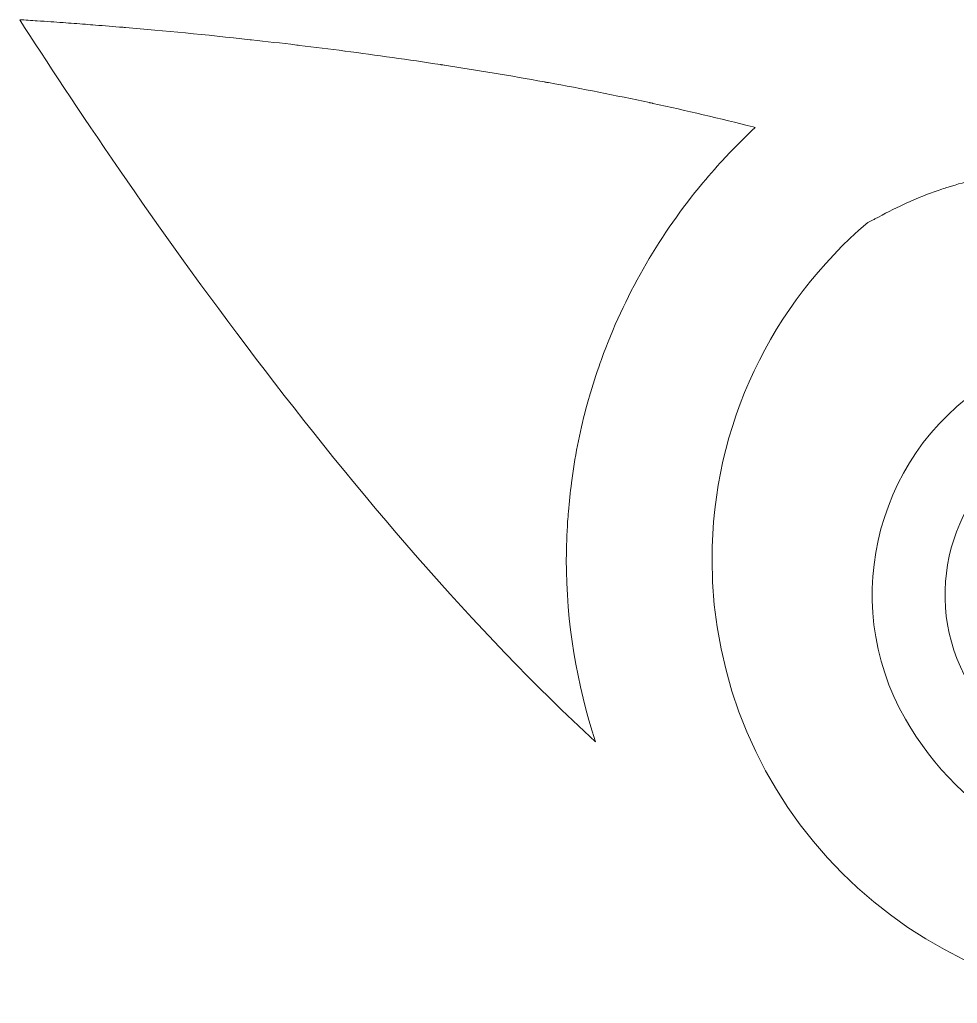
# Model space of a CAD drawing. Header units: millimetres. Extents: x -416 to 1516, y -417 to 43.
# Drawn here: x 442.18 to 455.05, y -60.83 to -47.32 of the extents above; entities that cross this region are included whole.
import ezdxf

# ---------------------------------------------------------------- set-up
doc = ezdxf.new("R2010")
doc.units = ezdxf.units.MM
doc.header["$MEASUREMENT"] = 0
doc.layers.add('Layer 3', color=7, linetype='Continuous')

msp = doc.modelspace()

# ---------------------------------------------------------------- linework, layer by layer
at = {"layer": 'Layer 3', "lineweight": 0}
for points, knots in [([(442.1755078375898, -47.32123423066222), (442.2516875115074, -47.32603583249479), (442.3357478413475, -47.33182789927937), (442.4167075852509, -47.33723239282185), (442.4799681510988, -47.34145263479128), (442.539137666058, -47.34513458059114), (442.6051973719876, -47.34974239580266), (442.6579503966055, -47.35342434160253), (442.7162155739998, -47.35794602942691), (442.7706480826668, -47.36186482554139), (442.8719338899331, -47.36918565344754), (442.9715402131504, -47.37622656734552), (443.078553491661, -47.38445173281656), (443.1223923317107, -47.38781070091468), (443.1703652863429, -47.39192328365019), (443.2151515276511, -47.39545450652258), (443.3394333472815, -47.40525149680875), (443.4636290395247, -47.41500542340137), (443.5947149227385, -47.42607279264773), (443.6065143747755, -47.42706325759974), (443.619347355458, -47.42826904101958), (443.6311898711886, -47.42928103781837), (444.1548874486401, -47.47376583327166), (444.7294432481926, -47.52841366040644), (445.3421965439379, -47.59589446822377), (445.3479670788757, -47.59651889178047), (445.3540390596685, -47.59727250641787), (445.3598095946062, -47.59791846182135), (445.5628118460746, -47.62033311432226), (445.7695175751896, -47.64401814578335), (445.9800559730319, -47.6692534702128), (445.9931473358758, -47.67082529502795), (446.0067985267362, -47.6726339701577), (446.0198898895801, -47.67422732681963), (446.2242701792426, -47.69885975953917), (446.4314065452932, -47.72463338013819), (446.6418588157484, -47.75208648478628), (446.6427631533133, -47.75221567586698), (446.6437105545717, -47.75234486694767), (446.6446148921366, -47.75247405802837), (447.0727971972596, -47.80839226412333), (447.5126928270324, -47.8703178554707), (447.959952348405, -47.93883219193361), (447.9635266349709, -47.93937048810317), (447.9670578578433, -47.93984418873239), (447.9705890807157, -47.94040401674875), (447.9817856410428, -47.94212656449137), (447.9928960739827, -47.94380604854043), (448.0040495706162, -47.94552859628306), (448.0060735642138, -47.9458515739848), (448.0081406215049, -47.94621761538011), (448.0102076787961, -47.94651906123507), (448.4602232765569, -48.01589467156928), (448.917731956998, -48.09200974994653), (449.3785134781502, -48.17542412438313), (449.3799776437314, -48.17568250654453), (449.3814418093127, -48.17591935685914), (449.3828629112003, -48.17617773902054), (449.3972461848512, -48.17878309248125), (449.4115863948086, -48.18138844594198), (449.4259696684595, -48.18399379940269), (449.4296731461062, -48.18468281849974), (449.4333766237528, -48.18543643313714), (449.4370801013994, -48.18610392038741), (449.8980338773259, -48.27007812284037), (450.3619590481083, -48.36137315319949), (450.825066008713, -48.46069956240861), (450.8267454927621, -48.46104407195713), (450.8283819131176, -48.46136704965888), (450.830018333473, -48.46171155920739), (450.8412148938002, -48.46414465789385), (450.8524975815143, -48.46655622473353), (450.8636941418414, -48.46898932341999), (450.8662779634553, -48.46954915143634), (450.8687756576821, -48.47017357499304), (450.8713594792961, -48.4707334030094), (451.3340358029651, -48.57049044915416), (451.7955494069079, -48.67827887414892), (452.2518953676228, -48.79468003785679), (452.2602927878681, -48.79681169068829), (452.2687763355005, -48.79872802505196), (452.2772168194394, -48.80088120973024), (452.1512124520664, -48.91784220145448), (452.0304187916148, -49.0400784956405), (451.9120366980029, -49.16472635666619), (451.8869736283477, -49.19118899636227), (451.8624273230153, -49.21806074114722), (451.8377087629087, -49.24486789039182), (451.7291882551233, -49.36228105089849), (451.6237683332747, -49.48253641518049), (451.5222241438469, -49.60621534310096), (451.5160229719734, -49.61383761686208), (451.5094772905514, -49.62122304030858), (451.5032330549844, -49.62888837776326), (450.933026688482, -50.32845807973681), (450.4781879570419, -51.12457658268448), (450.1654594143684, -51.98867112592549), (450.1597319431241, -52.00447550146407), (450.1541336629606, -52.02030140884943), (450.1484923191035, -52.03614884808158), (450.0938014282752, -52.1902092118126), (450.0433307794163, -52.3461643780605), (449.9978985827045, -52.50433732452704), (449.9944965509129, -52.51609371287045), (449.9907069458791, -52.52763478274604), (449.9873910414746, -52.53941270293624), (449.894158144905, -52.86981889181848), (449.8219403307954, -53.2087732238735), (449.7711682360815, -53.55476846982649), (449.7648809368209, -53.59765990861786), (449.7595410388188, -53.64083126141739), (449.7538996949617, -53.68393801867658), (449.7369756633904, -53.81403343693833), (449.723238345143, -53.94505472461174), (449.7126016128323, -54.0770018816968), (449.7088981351856, -54.12256326948923), (449.7045917658291, -54.16788780696705), (449.7016634346666, -54.21366451322731), (449.6906821928074, -54.38561784163484), (449.6833183012077, -54.55851857130082), (449.6833183012077, -54.73318491240298), (449.6833183012077, -55.60836835673714), (449.8265912097005, -56.44976833346907), (450.0851886895621, -57.23938421868833), (446.744307342741, -54.16670355539399), (443.60983027918, -49.56071855084888), (442.1755078375898, -47.32123423066222)], [0, 0, 0, 0, 1, 1, 1, 2, 2, 2, 3, 3, 3, 4, 4, 4, 5, 5, 5, 6, 6, 6, 7, 7, 7, 8, 8, 8, 9, 9, 9, 10, 10, 10, 11, 11, 11, 12, 12, 12, 13, 13, 13, 14, 14, 14, 15, 15, 15, 16, 16, 16, 17, 17, 17, 18, 18, 18, 19, 19, 19, 20, 20, 20, 21, 21, 21, 22, 22, 22, 23, 23, 23, 24, 24, 24, 25, 25, 25, 26, 26, 26, 27, 27, 27, 28, 28, 28, 29, 29, 29, 30, 30, 30, 31, 31, 31, 32, 32, 32, 33, 33, 33, 34, 34, 34, 35, 35, 35, 36, 36, 36, 37, 37, 37, 38, 38, 38, 39, 39, 39, 40, 40, 40, 41, 41, 41, 42, 42, 42, 42]), ([(453.8226005267354, -50.10517282859905), (453.8485248702618, -50.0955911567807), (453.8743630864012, -50.08516974293781), (453.899167773895, -50.07093719221438), (453.9068331113497, -50.06654469547069), (453.9147568309658, -50.06292734521117), (453.9224221684204, -50.05857791216105), (454.0519146949723, -49.98513278278487), (454.1836465335895, -49.9194606500973), (454.3165410919331, -49.85818101415342), (454.3527576582217, -49.84147230104995), (454.3889311608169, -49.82461286501901), (454.4253630455734, -49.80880848948043), (454.562607036967, -49.74927293312596), (454.701099875474, -49.69503421108006), (454.8409276884817, -49.64807325324674), (454.8699526179449, -49.63834085850091), (454.8992359295695, -49.63024488411057), (454.9283469864199, -49.62102925368753), (455.0549111818092, -49.58100155051829), (455.1822505236827, -49.54588310841552), (455.3102358209598, -49.51588924584706), (455.3384856039389, -49.50925743703796), (455.3666061958372, -49.50152750404293), (455.3949421062034, -49.49539092770983), (455.5392916070354, -49.4641051543344), (455.6844162543515, -49.43979569931661), (455.8297562201354, -49.42099839707522), (455.8637334743588, -49.41658436848474), (455.8976676648884, -49.41305314561236), (455.9316879828053, -49.40930660427215), (456.0805161077681, -49.39302852810435), (456.229430360118, -49.38084150282527), (456.3782154213872, -49.37735334364645), (456.379722650662, -49.37731027995289), (456.3812298799368, -49.37715955702541), (456.3827371092116, -49.37711649333185), (456.5331155271428, -49.37371446154016), (456.6830202444447, -49.37914048692943), (456.832494324811, -49.38859296766709), (456.8722851776656, -49.39109066189389), (456.9119899031331, -49.39434197075809), (456.9516946286006, -49.39776553439656), (457.0830388939758, -49.40904822211075), (457.2138663950282, -49.42459421548794), (457.3437895585157, -49.44563082979475), (457.3631251569266, -49.44875294757826), (457.3826760738054, -49.45064775009514), (457.4019686085228, -49.45398518634648), (457.5482129118716, -49.47934970185663), (457.6929069222521, -49.51218576820042), (457.8363951492128, -49.54969424529608), (457.8730854161307, -49.55929744896121), (457.9094742371936, -49.57004184050584), (457.9459491856438, -49.58042019065515), (458.0659246359176, -49.61456969965269), (458.1846943027716, -49.6527671958454), (458.3019998040443, -49.69533565693501), (458.3291299309906, -49.70515417906797), (458.3566045674855, -49.71378844962788), (458.3835624396576, -49.72405914054329), (458.5221414055518, -49.77691982439509), (458.658437995687, -49.83606780750747), (458.7924091463696, -49.90055568862199), (458.8229843688012, -49.91528347182143), (458.8529136358293, -49.93143235690854), (458.8832735397931, -49.94676303181791), (458.9939041685632, -50.00270276975965), (459.1027261222035, -50.062647431203), (459.2094379548591, -50.12646782506725), (459.2387212664838, -50.14395168465489), (459.2683490876569, -50.16068192960514), (459.297287889733, -50.17874714905592), (459.4243257857516, -50.25811353629736), (459.5485214779948, -50.34269063046024), (459.6690136925914, -50.43323204618196), (459.691363749552, -50.45002688667256), (459.7127664052541, -50.46830742459117), (459.7348580800533, -50.48551137017063), (459.8360577599325, -50.56416720646824), (459.93445829973, -50.64700022104171), (460.0302319542199, -50.73353671326183), (460.058180291344, -50.75877203769129), (460.0863439469359, -50.783684384419), (460.1137755197372, -50.80956566425194), (460.225224358685, -50.91472720393919), (460.3334434206154, -51.02413051744266), (460.4362364571566, -51.1400795123681), (460.4478636544193, -51.15317087521205), (460.45850038673, -51.16731729854835), (460.469998392912, -51.180537852473), (460.5615518054325, -51.28591471062808), (460.6487127212094, -51.39624389354321), (460.7326007962752, -51.5101258311775), (460.7563288914299, -51.54238053765815), (460.7799708591974, -51.5747644352195), (460.8030529989485, -51.60768662895042), (460.8942619019206, -51.73776051536538), (460.9822840915687, -51.87125796541881), (461.0628131985364, -52.01173173382988), (462.1876368744705, -53.97216331971129), (461.5077472804564, -56.48208763549007), (459.547315694575, -57.60691131142413), (459.5457654016066, -57.60779411714223), (459.5441720449447, -57.60841854069893), (459.5426217519764, -57.60930134641703), (459.4355223460786, -57.67049485497378), (459.3259252459541, -57.72309715666419), (459.2151223624098, -57.7705533469735), (459.179207241976, -57.78594861742322), (459.1427753572195, -57.79854474779116), (459.1065587909308, -57.81249738450642), (459.02792448648, -57.84281422477662), (458.9487303540129, -57.87054724343288), (458.8688902661422, -57.89423227489397), (458.8283242668033, -57.90626857724556), (458.7875860126903, -57.91750820126619), (458.7467616311901, -57.92784348772194), (458.6660172057545, -57.94827721031883), (458.5848421433833, -57.96489979603516), (458.5034517625443, -57.97880936905685), (458.4668476230135, -57.98505360462387), (458.4303296108699, -57.99263281469142), (458.3935962802584, -57.99758513945147), (458.2770228617762, -58.01328185575614), (458.1601479974391, -58.02424156576859), (458.0434453878763, -58.02693304661644), (458.0432300694085, -58.02693304661644), (458.0430147509406, -58.02697611031), (458.0427563687792, -58.02697611031), (457.9158907275349, -58.02981831408534), (457.7895418506134, -58.02254054987274), (457.6638819927889, -58.01035352459368), (457.6298616748721, -58.00708068388269), (457.5960997391166, -58.00232214574368), (457.562251675974, -57.99795118084678), (457.4627745438374, -57.98507513647066), (457.3641156218786, -57.96763434057658), (457.2664041011782, -57.94552113393063), (457.2384988277477, -57.93921230282326), (457.2103351721558, -57.93408772328895), (457.1826021534995, -57.9270252775442), (457.0594830535954, -57.89567490862842), (456.9380434377404, -57.85792958121815), (456.8194460256606, -57.8121528749579), (456.8041584144448, -57.8062531489394), (456.7895167586325, -57.79880312995255), (456.7743583384974, -57.79268808546623), (456.6708762828592, -57.7508947708608), (456.5697196666736, -57.70322326208365), (456.4708454262469, -57.65066402408681), (456.4430262802035, -57.63591470904058), (456.4154655163215, -57.62067016151835), (456.3880770072138, -57.6050811044476), (456.2890735757064, -57.54860307033628), (456.1925678384258, -57.4873234343924), (456.0995502603241, -57.4200579450429), (456.0880091904485, -57.41168205664439), (456.0757360377823, -57.40442582427858), (456.0642380316003, -57.3958776811058), (455.9592487466873, -57.31767401359063), (455.8590825954536, -57.23186960416113), (455.763481195738, -57.14005780947922), (455.7462987820053, -57.12358594669037), (455.7302360243053, -57.10571451386063), (455.7134411838147, -57.08881201413612), (455.6354097710738, -57.01037149630634), (455.5611679633667, -56.92717244033756), (455.4908018880805, -56.83960241947187), (455.4726290093957, -56.8170155121967), (455.4541977485497, -56.79475158262327), (455.4365846978813, -56.77158331548497), (455.3548928711874, -56.66398867711126), (455.2776366049306, -56.55163550059854), (455.2086485678385, -56.43144473185689), (454.5382329864088, -55.26286834326014), (454.9433762154742, -53.76666337401614), (456.111952604071, -53.09624779258652), (456.117206374686, -53.09321180219015), (456.1228477185431, -53.09148925444752), (456.1281445528517, -53.0885178595915), (456.2221095322118, -53.03587249420752), (456.3190889701216, -52.99403611590852), (456.417403382532, -52.95928371520106), (456.450906936126, -52.94744119947051), (456.4848411266557, -52.93841935566851), (456.5186891897983, -52.92860083353555), (456.5945674178609, -52.90663834981709), (456.671091601327, -52.8894559360844), (456.7480033580352, -52.87750576111994), (456.7811624020808, -52.87235964973885), (456.814149191352, -52.86630920079288), (456.8473943627847, -52.86297176454154), (456.9540200680532, -52.85233503223083), (457.0609041554831, -52.84785640810001), (457.1667977779609, -52.85562940478861), (457.1671422875095, -52.85565093663539), (457.1674437333644, -52.85560787294182), (457.1677882429129, -52.85562940478861), (457.2739833112458, -52.86348852886433), (457.3784558318359, -52.88353467821913), (457.4814211231514, -52.90920063958424), (457.5030821610149, -52.91460513312673), (457.5247862625719, -52.91979430820138), (457.5462319819677, -52.92595241638127), (457.6458383051849, -52.95463283629597), (457.7433775711111, -52.99048336118936), (457.8370841683098, -53.03542032542508), (457.8520703336707, -53.04259043040376), (457.8663674799345, -53.05141848758471), (457.8811383268275, -53.05899769765226), (457.9667058859424, -53.10285806954884), (458.0489575406527, -53.15350097318202), (458.1273334629421, -53.21066802639039), (458.1409415901089, -53.22061573960404), (458.1553248637598, -53.22942226493821), (458.1686746087651, -53.23975755139396), (458.2520889832018, -53.30415930512135), (458.3297328227006, -53.37719532940865), (458.4021228915844, -53.45651865295653), (458.4172813117195, -53.47314123867286), (458.4316645853704, -53.4906250982605), (458.4462631774891, -53.50787210753353), (458.5180072909695, -53.59255686093033), (458.5854880987868, -53.68234466201465), (458.6426336201484, -53.7819940489255), (458.6625290465757, -53.81661725855226), (458.6867308423596, -53.84695563066925), (458.7129135680475, -53.87483937225299), (458.720492778115, -53.88291381479655), (458.7288471346668, -53.88961021914599), (458.73685698167, -53.89710330182641), (458.7567954717908, -53.91568528559998), (458.7775952357831, -53.93265238086484), (458.7999883564372, -53.94753088699176), (458.8100652607315, -53.95427035503478), (458.8201421650259, -53.96053612244858), (458.8306497062559, -53.96647891216063), (458.854033291862, -53.97969946608528), (458.8782350876459, -53.99059458055739), (458.9032550936075, -53.99987480652077), (458.913116679434, -54.00351368862707), (458.9225045646314, -54.0078631216772), (458.9325384052322, -54.01087758022679), (458.9679367613431, -54.0215143125375), (459.0041102639382, -54.02928730922609), (459.0411450404047, -54.0319141945336), (459.0411450404047, -54.0319141945336), (459.0411450404047, -54.0319141945336), (459.0411881040982, -54.0319141945336), (459.0831752053247, -54.03490712123641), (459.1256360071804, -54.03055768818628), (459.1677522994876, -54.02269856411056), (459.1796378789117, -54.02052384758549), (459.1910928214002, -54.01789696227799), (459.20280614605, -54.01483944003483), (459.2420802345819, -54.00452568542586), (459.2807944950974, -53.99059458055739), (459.3179153989509, -53.97011779426693), (459.3206284116455, -53.96861056499213), (459.3236859338887, -53.96837371467752), (459.3263989465834, -53.96682342170916), (459.5658330828082, -53.82936411184769), (459.6485153744542, -53.52378414230603), (459.511228319367, -53.28417775130691), (459.5029600902024, -53.2697729458092), (459.4923664215852, -53.25760745237692), (459.4839259376464, -53.24339643350026), (459.4322925690612, -53.15692453682049), (459.3767404043616, -53.07437143625519), (459.3176570167896, -52.99537109040905), (459.292034119118, -52.96115698587116), (459.2652485017202, -52.92860083353555), (459.2383767569352, -52.89582936273212), (459.1879922354634, -52.83444206755432), (459.1354545293134, -52.77585391245829), (459.0808497658722, -52.7195911968148), (459.0540641484744, -52.6920304329328), (459.028225932335, -52.66358686333271), (459.0004929136787, -52.63727494656411), (458.9210834627437, -52.56182735543715), (458.8383581074041, -52.490858388441), (458.7517139559501, -52.42576761561656), (458.7274690964726, -52.40757320508508), (458.7018031351076, -52.39202721170789), (458.6770845750009, -52.37467254320094), (458.6082257289895, -52.32629048347997), (458.5378165900096, -52.28083675492145), (458.4653834574323, -52.23895731292888), (458.4314923305961, -52.21940639605009), (458.3975150763729, -52.20067368934905), (458.3629779941332, -52.18254387435792), (458.2871858934577, -52.14277455335007), (458.2098004361203, -52.10683790106955), (458.1309508132017, -52.0740879621129), (458.10593080724, -52.0636880801168), (458.0817290114562, -52.05158718222486), (458.0564506233331, -52.04189785117259), (457.9540882237276, -52.00273142187466), (457.8495295757503, -51.9702398650794), (457.7434636984982, -51.94300207889914), (457.7130176671473, -51.93518601851698), (457.6822271262479, -51.92956620650666), (457.6515227127356, -51.92274061107651), (457.5692279943317, -51.90443854131112), (457.4863303842179, -51.88971075811168), (457.4026145639262, -51.87868645255888), (457.3691540740258, -51.87431548766197), (457.3359950299803, -51.8696430769101), (457.3023192216119, -51.86643483173946), (457.1906120005027, -51.85571197204163), (457.0783880150707, -51.84925241800678), (456.9655611379288, -51.85177164408037), (456.9655611379288, -51.85177164408037), (456.9654750105416, -51.85177164408037), (456.9654750105416, -51.85177164408037), (456.8599689613059, -51.8541186153797), (456.754376784683, -51.86398020120622), (456.6489568628343, -51.87819122008288), (456.6170897295958, -51.88247605759265), (456.5855240422122, -51.88904327086141), (456.5536999726672, -51.8944477644039), (456.4791997827986, -51.90708695846541), (456.4050871661722, -51.92224537860051), (456.3311898680136, -51.94097808530156), (456.2954900660476, -51.95002146095034), (456.2600917099367, -51.95979691938973), (456.2246502901322, -51.97028292877296), (456.1512266926028, -51.99198703033004), (456.0785351778641, -52.01737307768697), (456.0062312363674, -52.04532141481106), (455.9751823133066, -52.05733618531587), (455.9440041991651, -52.06805904501371), (455.9132567219592, -52.08123653524479), (455.8117125325315, -52.12462320651215), (455.7112879991365, -52.1725530974507), (455.613188905194, -52.22877274940061), (453.9664332632445, -53.17376244100465), (453.3952364317901, -55.28216087797755), (454.3400538686199, -56.92908877470123), (455.1117552573158, -58.2738817973685), (456.5228663680742, -59.02766868954117), (457.972390293493, -59.02766868954117), (457.9724333571866, -59.02766868954117), (457.9724764208802, -59.02766868954117), (457.9724764208802, -59.02766868954117), (457.9725194845738, -59.02766868954117), (457.9725625482673, -59.02766868954117), (457.9725625482673, -59.02766868954117), (457.9727348030415, -59.02766868954117), (457.9729070578158, -59.02764715769439), (457.9730793125901, -59.02764715769439), (457.9732515673643, -59.02764715769439), (457.9734238221386, -59.02766868954117), (457.9735099495257, -59.02766868954117), (458.6782042310336, -59.02766868954117), (459.3920280155774, -58.84955725295375), (460.0459071386778, -58.47438635461005), (462.4846902326861, -57.07516082327582), (463.330461174315, -53.95269853021964), (461.931407897755, -51.51408769098553), (461.8293469440045, -51.33614850917238), (461.7197067801864, -51.16522870941043), (461.6031764253979, -51.00147901462714), (461.1372272610178, -50.34648023549402), (460.5609489137227, -49.8060954767858), (459.9149935102383, -49.38954036892553), (459.7696104807607, -49.29581223987995), (459.6197488271524, -49.21048153107967), (459.4677339888657, -49.1293925960956), (459.4652362946389, -49.12805762159506), (459.4627386004121, -49.12687337002201), (459.4602409061853, -49.12555992736826), (459.4597672055561, -49.12530154520687), (459.4592504412333, -49.12508622673904), (459.4587767406041, -49.12482784457764), (459.4207084354921, -49.10456637675502), (459.3820803023637, -49.0857906063604), (459.3436244240096, -49.06632581686874), (459.3428492775254, -49.06593824362665), (459.3420741310412, -49.06555067038456), (459.3412989845571, -49.06516309714247), (459.3376816342976, -49.06335442201271), (459.3341504114252, -49.06152421503618), (459.3305330611656, -49.05971553990642), (459.2168449101524, -49.0026130822384), (459.1018648483322, -48.94902031559599), (458.9851622387694, -48.89895877182595), (458.9815448885099, -48.89738694701081), (458.9778414108632, -48.89585818588922), (458.9741379332166, -48.8942648292273), (458.9735350415066, -48.89400644706591), (458.9729321497967, -48.89376959675129), (458.9723723217804, -48.8935112145899), (458.931763258748, -48.87619960977652), (458.8915417689577, -48.85826358140643), (458.8506312600704, -48.84179171861759), (458.850372877909, -48.84166252753689), (458.850071432054, -48.84155486830298), (458.849769986199, -48.84142567722228), (458.8480474384564, -48.84071512627845), (458.8463248907138, -48.8398969161007), (458.844516215584, -48.83918636515686), (458.6854389315526, -48.77543056683296), (458.52489748194, -48.71602420155919), (458.3614277011649, -48.66529517053888), (458.5453958000772, -48.68277903012653), (458.7266078226014, -48.70947852013721), (458.9054944056729, -48.74300360557805), (459.0813665301949, -48.77648562732532), (459.2544825783287, -48.8178483049951), (459.4248856137679, -48.86564900485294), (459.4274263716883, -48.86635955579678), (459.4300532569958, -48.86679019273243), (459.4325940149162, -48.86750074367626), (459.4629539188799, -48.87602735500226), (459.4933568865373, -48.88444630709434), (459.5235445357268, -48.89342508720276), (459.68481806813, -48.9416133603027), (459.8436800336936, -48.99544297725973), (459.9990538400784, -49.05633503996152), (460.0175281646181, -49.06367739971446), (460.0358302343834, -49.0715149919434), (460.0541753678424, -49.07920186124487), (460.202917365418, -49.13918958638178), (460.3488171592184, -49.20475405983544), (460.4915302396948, -49.27589528160585), (460.5081528254112, -49.28388359676227), (460.5247323474339, -49.29172118899122), (460.5411396146824, -49.29994635446225), (460.6910873956779, -49.37638441054123), (460.8371594442526, -49.45943274358253), (460.9796572062612, -49.54760565615815), (461.0015766262861, -49.56123531517166), (461.0234099189238, -49.57518795188692), (461.0451570841745, -49.58911905675541), (461.0830531345122, -49.61325625699894), (461.1185376180103, -49.64070936164703), (461.1558738403317, -49.66564324022152), (461.3597804293649, -49.80165991634854), (461.5544283242816, -49.94973442667393), (461.7400328435494, -50.10863945593108), (461.7788762951456, -50.14192769105731), (461.8199590588072, -50.17271823195673), (461.8580273639192, -50.2069538683414), (461.8751667139583, -50.22232760694433), (461.8922630003038, -50.23774440924082), (461.9093162229559, -50.25324733892445), (462.034416252764, -50.36850731475283), (462.155166849522, -50.48835357394596), (462.2703191661165, -50.61360432668157), (462.2781567583454, -50.62228166093505), (462.2858651594937, -50.63106665442244), (462.2935735606419, -50.63987317975661), (462.4064004377838, -50.76406887199986), (462.5141888627786, -50.89287237945464), (462.6166373897712, -51.02606838365311), (462.6240012813709, -51.03528401407615), (462.6312790455835, -51.04456424003955), (462.6385137461025, -51.0538875296965), (462.7422111202085, -51.19037790645275), (462.8397934498283, -51.33173448058191), (462.9319066903651, -51.47683759605128), (462.9425434226758, -51.49374009577578), (462.953137091293, -51.5107502547342), (462.9635585051359, -51.5277819455394), (462.9991721797147, -51.58509972167525), (463.0298335295333, -51.64558267928817), (463.0635524015952, -51.70414930253742), (463.1695752151538, -51.88820352883688), (463.2659517613537, -52.07794216268702), (463.3526820401948, -52.2733867359346), (463.380027485609, -52.33509700881414), (463.410559644347, -52.39504167025748), (463.4359672235507, -52.45780700362938), (463.4438048157797, -52.47699187911287), (463.4515993443151, -52.49621981828992), (463.4593077454633, -52.5155338848541), (463.5232142667147, -52.67848690130641), (463.5809626797862, -52.84451897184867), (463.6308735006288, -53.01393154233583), (463.6334142585491, -53.02297491798462), (463.6358688890824, -53.03203982548018), (463.6383235196156, -53.04110473297575), (463.6872008118126, -53.2100220709869), (463.7289725945712, -53.3818892720073), (463.7632512946495, -53.55644795387555), (463.7652322245535, -53.56570664799217), (463.7672131544575, -53.57498687395555), (463.7691079569744, -53.58426709991895), (463.8027837653427, -53.75985931043277), (463.8280190897722, -53.93835832026228), (463.8461919684569, -54.11890285553616), (463.848259025748, -54.13978874691549), (463.8500246371842, -54.16067463829481), (463.851833312314, -54.18156052967414), (463.8682405795625, -54.36341850760176), (463.8781452290826, -54.54712822435271), (463.8781452290826, -54.73318491240298), (463.8781452290826, -57.88501664447093), (461.4741575994752, -60.48610679952812), (458.4035439934721, -60.79907219251628), (458.254543613735, -60.81425214449817), (458.1023995843677, -60.81786949475768), (457.9504278097746, -60.82206820488033), (457.8937129253487, -60.82364002969548), (457.8383330154232, -60.83063787989989), (457.7812305577552, -60.83063787989989), (454.4194633195549, -60.83029337035136), (451.6843158864279, -58.09503827799048), (451.6843158864279, -54.73318491240298), (451.6843158864279, -52.8821997037186), (452.5163064461157, -51.22437669252281), (453.8226005267354, -50.10517282859905)], [0, 0, 0, 0, 1, 1, 1, 2, 2, 2, 3, 3, 3, 4, 4, 4, 5, 5, 5, 6, 6, 6, 7, 7, 7, 8, 8, 8, 9, 9, 9, 10, 10, 10, 11, 11, 11, 12, 12, 12, 13, 13, 13, 14, 14, 14, 15, 15, 15, 16, 16, 16, 17, 17, 17, 18, 18, 18, 19, 19, 19, 20, 20, 20, 21, 21, 21, 22, 22, 22, 23, 23, 23, 24, 24, 24, 25, 25, 25, 26, 26, 26, 27, 27, 27, 28, 28, 28, 29, 29, 29, 30, 30, 30, 31, 31, 31, 32, 32, 32, 33, 33, 33, 34, 34, 34, 35, 35, 35, 36, 36, 36, 37, 37, 37, 38, 38, 38, 39, 39, 39, 40, 40, 40, 41, 41, 41, 42, 42, 42, 43, 43, 43, 44, 44, 44, 45, 45, 45, 46, 46, 46, 47, 47, 47, 48, 48, 48, 49, 49, 49, 50, 50, 50, 51, 51, 51, 52, 52, 52, 53, 53, 53, 54, 54, 54, 55, 55, 55, 56, 56, 56, 57, 57, 57, 58, 58, 58, 59, 59, 59, 60, 60, 60, 61, 61, 61, 62, 62, 62, 63, 63, 63, 64, 64, 64, 65, 65, 65, 66, 66, 66, 67, 67, 67, 68, 68, 68, 69, 69, 69, 70, 70, 70, 71, 71, 71, 72, 72, 72, 73, 73, 73, 74, 74, 74, 75, 75, 75, 76, 76, 76, 77, 77, 77, 78, 78, 78, 79, 79, 79, 80, 80, 80, 81, 81, 81, 82, 82, 82, 83, 83, 83, 84, 84, 84, 85, 85, 85, 86, 86, 86, 87, 87, 87, 88, 88, 88, 89, 89, 89, 90, 90, 90, 91, 91, 91, 92, 92, 92, 93, 93, 93, 94, 94, 94, 95, 95, 95, 96, 96, 96, 97, 97, 97, 98, 98, 98, 99, 99, 99, 100, 100, 100, 101, 101, 101, 102, 102, 102, 103, 103, 103, 104, 104, 104, 105, 105, 105, 106, 106, 106, 107, 107, 107, 108, 108, 108, 109, 109, 109, 110, 110, 110, 111, 111, 111, 112, 112, 112, 113, 113, 113, 114, 114, 114, 115, 115, 115, 116, 116, 116, 117, 117, 117, 118, 118, 118, 119, 119, 119, 120, 120, 120, 121, 121, 121, 122, 122, 122, 123, 123, 123, 124, 124, 124, 125, 125, 125, 126, 126, 126, 127, 127, 127, 128, 128, 128, 129, 129, 129, 130, 130, 130, 131, 131, 131, 132, 132, 132, 133, 133, 133, 134, 134, 134, 135, 135, 135, 136, 136, 136, 137, 137, 137, 138, 138, 138, 139, 139, 139, 140, 140, 140, 141, 141, 141, 142, 142, 142, 143, 143, 143, 144, 144, 144, 145, 145, 145, 146, 146, 146, 147, 147, 147, 148, 148, 148, 149, 149, 149, 150, 150, 150, 151, 151, 151, 152, 152, 152, 153, 153, 153, 154, 154, 154, 155, 155, 155, 156, 156, 156, 157, 157, 157, 158, 158, 158, 159, 159, 159, 160, 160, 160, 161, 161, 161, 162, 162, 162, 163, 163, 163, 164, 164, 164, 165, 165, 165, 166, 166, 166, 167, 167, 167, 168, 168, 168, 169, 169, 169, 170, 170, 170, 171, 171, 171, 171])]:
    msp.add_open_spline(points, degree=3, knots=knots, dxfattribs=at)

doc.saveas('drawing.dxf')
